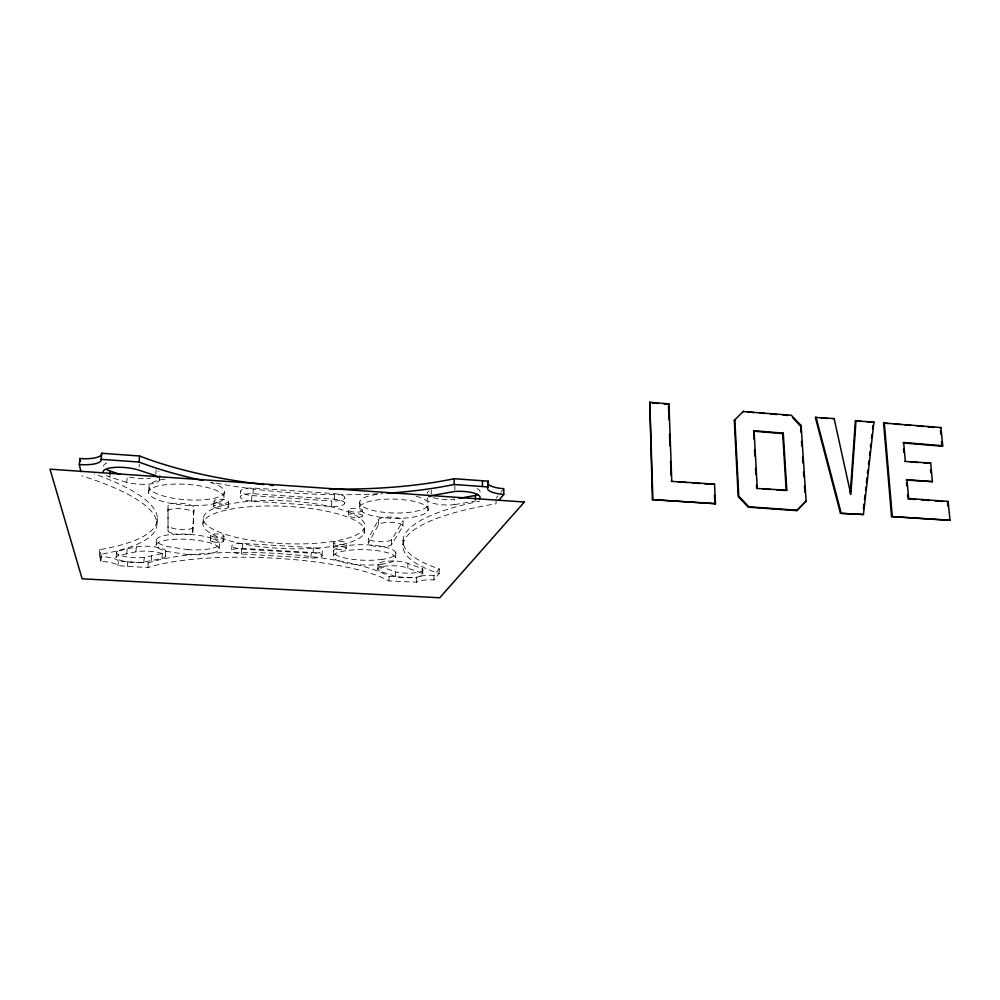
<?xml version="1.0" encoding="UTF-8"?>
<svg xmlns="http://www.w3.org/2000/svg" width="1000" height="1000" viewBox="0 0 1000 1000"><rect width="100%" height="100%" fill="white"/><g stroke="black" fill="none" stroke-linecap="round" stroke-linejoin="round"><path stroke-width="0.75" stroke-dasharray="5 3.75" d="M496.075 499.637L496.062 503.8A186.612 47.263 -0.9 0 0 439.188 573.55L433.963 579.95L431.438 579.825A15.05 3.425 0.8 0 0 416.712 582.163L388.95 580.95A134.863 29.35 2.4 0 0 273.875 558.15A134.863 29.35 2.4 0 0 147.875 567.612L117.912 565.65A16.45 3.65 4 0 0 103.812 561.538L100.838 561.337L99.325 554.5A221.875 53.663 6.1 0 0 81.85 475.838M427.575 497.887A19.712 5.675 0.8 0 0 434.275 503.55A19.712 5.675 0.8 0 0 454.55 504.65L454.613 499.113A19.688 5.75 0.8 0 1 432.362 497.413M454.862 490.025L454.913 485.737M433.963 579.95L434.038 575.4L439.25 568.913A186.4 47.888 -0.9 0 1 479.65 501.238M439.188 573.55L439.25 568.913M427.938 510.8L428.062 502.8M431.25 494.25L431.325 490.012M422.212 573.3L422.3 568.65L407.938 563.438A15.8 3.787 1.2 0 0 385.588 561.413A15.8 3.787 1.2 0 0 381 566.788L380.875 571.45L395.525 576.5A16.1 3.762 1.1 0 0 414.85 577.375A16.1 3.762 1.1 0 0 422.212 573.3L407.825 568.15A15.812 3.738 1.2 0 0 385.462 566.138A15.812 3.738 1.2 0 0 380.875 571.45M422.75 574.113L422.837 569.487M416.525 582.475L416.8 577.638A15.037 3.462 0.8 0 1 431.512 575.275L434.038 575.4M402.962 544.925L403.075 539.913M407.825 568.15L407.938 563.438M395.712 557.537L395.825 552.7M395.525 576.5L395.637 571.9L381 566.788M402.95 526.1L403.075 520.85A12.412 3.375 1.4 0 0 392.562 517.125A12.412 3.375 1.4 0 0 378.7 519.263L368.438 538.337L368.288 543.362A11.825 3.013 1.5 0 0 378.4 546.638A11.825 3.013 1.5 0 0 391.488 544.775L402.95 526.1A12.425 3.325 1.4 0 0 392.425 522.425A12.425 3.325 1.4 0 0 378.55 524.538L368.288 543.362M388.95 580.95L389.075 576.413A134.725 29.737 2.4 0 0 274.125 553.325A134.725 29.737 2.4 0 0 148.238 562.913L118.3 561.237L117.9 565.95M391.488 544.775L391.625 539.763L403.075 520.85M378.55 524.538L378.7 519.263M377.887 569.5L378.025 564.812M359.625 507.113L359.812 501.613M362.475 515.925A7.05 1.925 1.9 0 0 352.312 513.763A7.05 1.925 1.9 0 0 351.538 517.087A7.05 1.925 1.9 0 0 362.475 515.925L362.65 510.538A7.037 1.95 1.9 0 0 352.5 508.35A7.037 1.95 1.9 0 0 351.725 511.712A7.037 1.95 1.9 0 0 362.65 510.538M363.975 533.612A80.938 21.137 2.6 0 0 252.975 506.525A80.938 21.137 2.6 0 0 234.525 542.075A80.938 21.137 2.6 0 0 363.975 533.612L364.15 528.462A80.838 21.412 2.7 0 0 253.287 501.025A80.838 21.412 2.7 0 0 234.838 537.038A80.838 21.412 2.7 0 0 364.15 528.462M344.613 503.638A13.225 3.725 2.2 0 0 334.487 499.225L253.025 493.713A13.5 3.787 3.2 0 0 240.4 496.65A13.5 3.787 3.2 0 0 251.588 501.163L331.587 506.488A13.225 3.725 2.2 0 0 344.613 503.638L344.8 498.125A13.213 3.775 2.3 0 0 334.7 493.625L253.35 488.05A13.487 3.837 3.3 0 0 240.725 491.025L240.387 496.675M346.225 548.312A6.463 1.613 1.9 0 0 336.838 546.5A6.463 1.613 1.9 0 0 336.262 549.275A6.463 1.613 1.9 0 0 346.225 548.312L346.4 543.35A6.45 1.638 1.9 0 0 337.025 541.512A6.45 1.638 1.9 0 0 336.45 544.325A6.45 1.638 1.9 0 0 346.4 543.35M348.4 515.275L348.587 509.888M331.587 506.488L331.8 500.975A13.213 3.775 2.3 0 0 344.812 498.088M334.487 499.225L334.7 493.625M333.325 547.762L333.512 542.8M333.363 555.5L333.55 550.638M322.113 555.913L322.312 551.05A11.475 2.837 2.2 0 0 313.35 547.675L242.787 543.45A11.688 2.875 2.9 0 0 231.938 545.662L231.637 550.612A11.7 2.837 2.9 0 0 241.425 553.987L310.963 558.025A11.487 2.8 2.2 0 0 322.125 555.9A11.487 2.8 2.2 0 0 313.15 552.575L242.5 548.4A11.7 2.837 2.9 0 0 231.637 550.588M118.3 561.237L118.312 560.938A16.438 3.7 4.1 0 0 104.225 556.763L101.263 556.562L99.763 549.625A221.588 54.35 6.2 0 0 94.213 473.925M313.15 552.575L313.35 547.675M310.963 558.025L311.175 553.2A11.475 2.837 2.2 0 0 322.325 551.038M192.712 532.638L194.037 507.275A13.113 3.513 3.9 0 0 181.088 503.288A13.113 3.513 3.9 0 0 168.025 505.588L168.025 531.138A12.475 3.137 3.7 0 0 180.338 534.637A12.475 3.137 3.7 0 0 192.712 532.638L194.037 507.275M251.588 501.163L251.912 495.6A13.487 3.837 3.3 0 1 240.725 491.025M253.025 493.713L253.35 488.05M241.425 553.987L241.713 549.1A11.688 2.875 2.9 0 1 231.938 545.662M242.5 548.4L242.787 543.45M224.025 497.537A37.825 10.462 4 0 0 168.275 484.45A37.825 10.462 4 0 0 166.612 502.5A37.825 10.462 4 0 0 224.025 497.537L224.387 491.925M223.663 541L223.988 535.95M228.25 507.163L228.6 501.675M219.188 548.825L219.5 543.875M210.35 540.438L210.688 535.375M213.675 506.488L214.037 500.988M202.987 523.55L203.337 518.275M162.013 558.35L162.375 553.538A16.775 3.962 3.8 0 0 159.65 547.85A16.775 3.962 3.8 0 0 136.3 546.938L118.963 550.763L118.537 555.612A16.85 3.862 3.8 0 0 122.037 560.788A16.85 3.862 3.8 0 0 143.863 562.163L162.013 558.35A16.8 3.9 3.7 0 0 159.275 552.737A16.8 3.9 3.7 0 0 135.9 551.838L118.537 555.612M165.338 556.737L165.787 550.887M168.025 531.138L168.025 505.588M151.237 560.612L151.613 555.825M159.55 480L160 474.175A21.888 6.288 4.8 0 0 158.5 471.238M156.938 523.288L157.35 518.013M156.15 545.438L156.537 540.45M143.863 562.163L144.25 557.388L162.375 553.538M147.875 567.612L148.238 562.913M155.787 474.2L156.137 469.787M148.575 492.675L149.037 487M139.088 467.15L139.338 464.162M135.9 551.838L136.3 546.938M126.762 553.825L127.163 548.95M127.413 566.475L127.8 561.775M116.137 557.2L116.562 552.375M159.35 478.575A21.913 6.212 4.7 0 1 150.05 483.963A21.913 6.212 4.7 0 1 126.737 482.413L127.225 476.613A21.888 6.288 4.8 0 0 150.45 478.188M99.325 554.5L99.763 549.625M100.65 560.487L101.075 555.7M100.838 561.337L101.263 556.562M126.737 482.413L109.812 477.038L110.075 474.1M496.075 498.25L497.987 495.875M500.863 492.312L502.812 489.875M454.55 504.65L475.4 501.05M389.075 576.413L416.613 577.95M241.713 549.1L311.175 553.2M251.912 495.6L331.8 500.975M167.613 511.012A13.125 3.475 3.9 0 1 180.688 508.75A13.125 3.475 3.9 0 1 193.663 512.688M109.812 477.038A21.738 6.188 4.9 0 1 106.35 475.538M378.1 493.812A243.562 82.963 3.1 0 1 212.05 482.362M391.625 539.763A11.812 3.05 1.5 0 1 378.537 541.65A11.812 3.05 1.5 0 1 368.438 538.337M416.188 496.312A34.337 9.75 1.5 0 1 425.575 507.812A34.337 9.75 1.5 0 1 390.4 512.863L381.875 512.087A34.337 9.75 1.5 0 1 359.688 502.312A34.337 9.75 1.5 0 1 382.775 493.762M193.075 527.487A12.45 3.175 3.7 0 1 180.7 529.5A12.45 3.175 3.7 0 1 168.412 525.962M210.238 482.425A37.775 10.6 4.1 0 1 213.075 498.5A37.775 10.6 4.1 0 1 156.788 493.688A37.775 10.6 4.1 0 1 167.575 478.787M103.625 466.362A21.713 6.262 5 0 1 109.075 462.337M144.25 557.388A16.838 3.912 3.9 0 1 122.438 556.013A16.838 3.912 3.9 0 1 118.963 550.763M422.3 568.65A16.075 3.812 1.1 0 1 414.95 572.788A16.075 3.812 1.1 0 1 395.637 571.9M427.225 493.512A19.688 5.75 0.8 0 1 429.062 491.075M477.05 488.575A20.162 5.925 0.6 0 1 480.037 492.15M382.688 559.325L375.613 560.062A31.35 7.763 1.6 0 1 333.363 551.075A31.35 7.763 1.6 0 1 380.087 546.163A31.35 7.763 1.6 0 1 382.688 559.325M382.562 564.075L375.475 564.812A31.375 7.662 1.6 0 1 333.175 555.938A31.375 7.662 1.6 0 1 379.95 551.087A31.375 7.662 1.6 0 1 382.562 564.075M188.175 554.625L166.062 551.3A31.587 7.612 3.4 0 1 158.3 542.513A31.587 7.612 3.4 0 1 187.413 539.312L195.75 540.05A31.587 7.612 3.4 0 1 218.95 549.663A31.587 7.612 3.4 0 1 188.175 554.625M188.525 549.75L166.425 546.388A31.55 7.713 3.5 0 1 158.688 537.487A31.55 7.713 3.5 0 1 187.775 534.25L196.1 534.987A31.55 7.713 3.5 0 1 219.275 544.725A31.55 7.713 3.5 0 1 188.525 549.75M390.25 518.225L381.725 517.45A34.375 9.625 1.4 0 1 360.462 505.688A34.375 9.625 1.4 0 1 397.775 499.25L406.688 500.087A34.375 9.625 1.4 0 1 427.225 511.825A34.375 9.625 1.4 0 1 390.25 518.225M212.463 541.688A6.675 1.65 3.2 0 0 223.5 541.425A6.675 1.65 3.2 0 0 215.062 539.025A6.675 1.65 3.2 0 0 212.463 541.688M215.975 507.975A7.3 1.988 3.5 0 0 228.062 507.663A7.3 1.988 3.5 0 0 218.85 504.787A7.3 1.988 3.5 0 0 215.975 507.975M212.787 536.638A6.662 1.675 3.3 0 0 223.812 536.388A6.662 1.675 3.3 0 0 215.387 533.95A6.662 1.675 3.3 0 0 212.787 536.638M216.325 502.5A7.3 2.013 3.6 0 0 228.412 502.188A7.3 2.013 3.6 0 0 219.213 499.275A7.3 2.013 3.6 0 0 216.325 502.5"/><path stroke-width="1.5" d="M498.938 500.288L503.787 494.338L503.8 488.663L501.512 488.512A21.075 6.338 0 0 1 487.625 482.088L488.263 481.175L454.225 478.713A243.188 83.975 3.1 0 1 329.263 488.938M503.787 494.338L501.512 494.188A21.1 6.25 0 0 1 487.6 487.85L488.263 481.175M482.413 486.525L482.438 480.75M475.412 499.663L475.438 495.475A20.162 5.925 0.6 0 0 477.75 494.475M387.062 493.275A243.562 82.963 3.1 0 0 454.15 484.5L454.225 478.713M850.263 493.413L855.375 420.938L873.95 422.025L863.45 514.5L840.438 513.3L815.35 417.45L834.137 418.562L850.837 494.55L856.038 420.462M202.787 480.462A243.562 82.963 3.1 0 1 139.05 462.05L139.55 456L101.587 453.25L101.213 459.837A23.6 6.837 5.7 0 1 83.675 464.75L79.338 464.525L79.912 458.5L84.25 458.738A23.575 6.925 5.7 0 0 101.762 453.762L101.587 453.25M110.075 474.1L110.337 471.175A21.713 6.262 5 0 1 106.875 469.663M863.45 508.725L863.975 504.113M864.513 499.487L865.037 494.875M865.562 490.25L865.913 487.175M866.438 482.55L866.963 477.938M867.487 473.312L867.837 470.238M868.538 464.075L868.888 460.988M869.587 454.837L869.938 451.75M870.462 447.137L870.812 444.05M871.513 437.887L871.862 434.812M872.562 428.65L872.913 425.575M743.7 411.1L734.287 420.325L738.188 496.575L748.238 507.188L796.787 510.637L806.125 501.062L801.112 425.513L791.312 415.25L743.138 411.587M796.787 510.637L806.125 501.062M671.762 480.938L668.95 403.888L649.762 402.225L652.387 499.637L715.45 503.688L714.55 484.125L671.25 481.375M668.95 403.888L664.025 404.012M734.287 420.325L734.85 419.85L738.775 496.163L748.825 506.788L797.412 510.238M652.387 499.637L715.45 503.688M753.913 438.913L754.062 430.7L783.275 433.15L786.825 490.225L786.2 490.637L782.675 433.612L783.275 433.15M714.55 484.125L704.837 483.862M800.9 432.137L801.112 425.513M833.487 419.038L834.137 418.562M786.825 490.225L756.663 488.438L756.488 485.35M873.95 422.025L867.3 421.975M904.587 461.438L930.662 463.05L932.425 481.65L906.975 479.675L908.65 498.5L948.15 501.438L950 520.3L891.538 516.575L883.587 423.05L940.925 427.512L942.712 445.763L941.963 446.213L902.95 442.938M940.188 427.975L940.925 427.512M840.438 513.3L863.45 514.5M930.662 463.05L923.962 463M906.975 479.675L906.25 480.087L932.425 481.65M891.538 516.575L950 520.3M947.387 501.825L948.15 501.438M459.075 498.338L475.438 495.475M101.025 459.338L139.05 462.05M454.15 484.5L488.237 486.938M678.888 481.938L686.513 482.5M692.625 482.962L700.25 483.525M907.925 498.888L915.512 499.462M921.587 499.913L929.175 500.475M935.25 500.925L942.837 501.488M762.875 488.9L770.65 489.475M776.875 489.938L784.65 490.513M910.55 461.912L918 462.512M942.712 445.763L903.662 442.488L905.312 461M753.487 431.163L782.675 433.612M883.587 423.05L888.175 423.45M894.3 423.975L900.413 424.513M905 424.913L911.125 425.438M917.237 425.975L923.363 426.512M927.95 426.912L934.062 427.438M652.225 402.987L658.125 403.5M821.4 417.987L827.438 418.512M855.375 420.938L861.338 421.45M747.738 411.987L753.875 412.525M760.013 413.062L764.613 413.462M770.75 413.988L776.888 414.525M783.025 415.062L787.638 415.462M110.337 471.175L120.188 474.35M792.663 417.775L800.487 425.975M815.987 416.975L841.112 512.913M79.338 464.525L80.913 471.587M79.912 458.5L80.538 461.362M940.475 431.012L940.775 434.05M941.513 441.65L941.812 444.688M947.537 503.275L947.812 506.175M930.5 469.675L930.8 472.762M903.5 449.1L903.763 452.188M906.513 482.975L906.762 485.875M907.537 494.55L907.788 497.45M884.287 422.587L892.25 516.2M801.513 441.388L801.812 446M802.525 456.788L802.938 462.95M803.55 472.2L803.85 476.812M804.463 486.062L804.875 492.225M754.062 430.7L757.25 488.025M754.513 449.738L754.85 455.938M755.537 468.312L755.888 474.513M714.475 495.075L714.887 504.087M668.5 405.938L669.013 419.787M669.513 433.65L669.963 445.962M670.525 461.35L671.025 475.213M649.762 402.225L652.887 499.225M103.088 472.287A21.738 6.188 4.9 0 1 115.237 467.375A21.738 6.188 4.9 0 1 138.85 470.125L155.675 475.675A21.913 6.212 4.7 0 1 158.05 477.1M479.275 498.963A20.188 5.85 0.6 0 0 474.338 493.225A20.188 5.85 0.6 0 0 454.85 491.45L431.238 495.662A19.712 5.675 0.8 0 0 428.963 496.712M273.15 485.55A243.188 83.975 3.1 0 1 270.05 485.238M263.875 484.562A243.188 83.975 3.1 0 1 139.55 456M524.35 502.025L439.75 597.775L82.125 578.8L50 469.175L524.35 502.025"/></g></svg>
